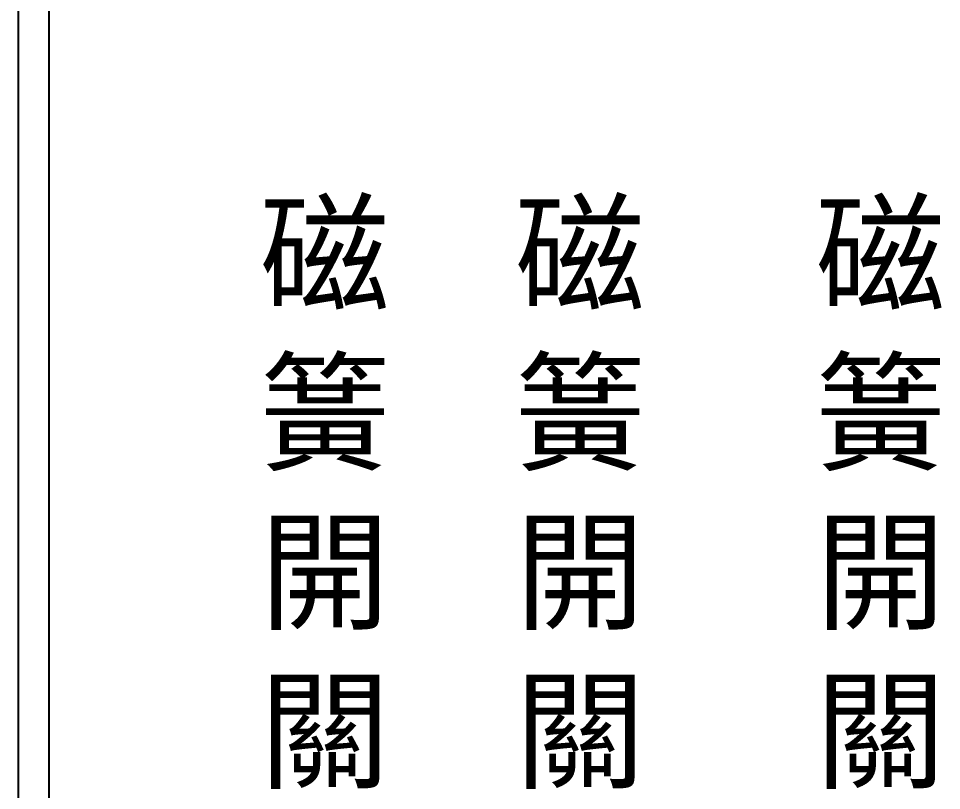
# Model space of a CAD drawing. Extents: x 325 to 612, y 3 to 207.
# Drawn here: x 325.32 to 363.05, y 18.88 to 50.45 of the extents above; entities that cross this region are included whole.
import ezdxf

# ---------------------------------------------------------------- set-up
doc = ezdxf.new("R2010")
doc.units = 0
doc.layers.add('圖框層', color=7, linetype='CONTINUOUS')
doc.layers.add('標尺寸層', color=3, linetype='CONTINUOUS')
doc.styles.add('CNS', font='romanc.shx', dxfattribs={"bigfont": 'chineset.shx'})

msp = doc.modelspace()

# ---------------------------------------------------------------- linework, layer by layer
at = {"layer": '圖框層', "color": 7}
for p, q in [((325.319, 3), (325.319, 206.969)), ((326.569, 4.25), (326.569, 205.719))]:
    msp.add_line(p, q, dxfattribs=at)

# ---------------------------------------------------------------- texts
at = {"layer": '標尺寸層', "color": 7, "char_height": 3.9, "width": 4.96081, "attachment_point": 5, "style": 'CNS'}
for insert in [(337.842, 30.863), (348.275, 30.863), (360.558, 30.863)]:
    msp.add_mtext('{\\fDFKai-SB|b0|i0|c136|p65;磁簧開關}', dxfattribs=dict(at, insert=insert))

doc.saveas('drawing.dxf')
